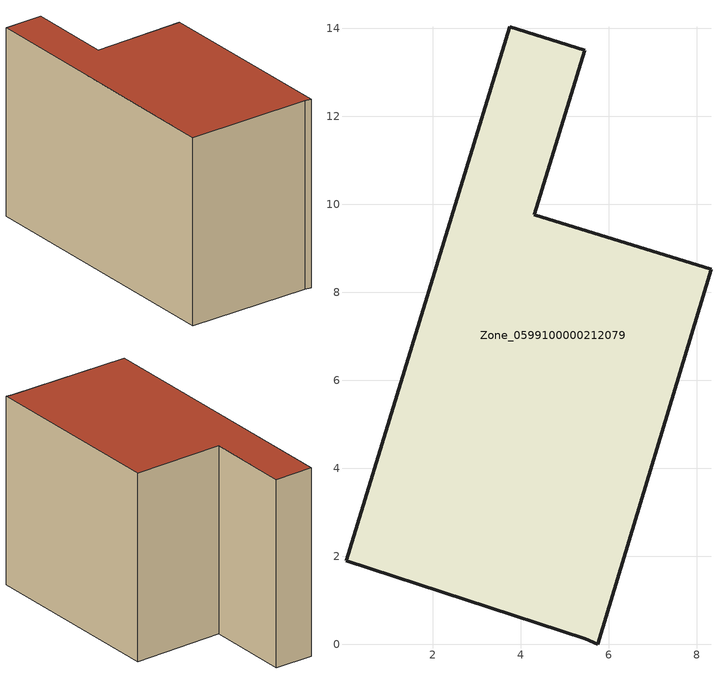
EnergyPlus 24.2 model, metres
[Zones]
Zone_0599100000212079
 floor ground (C_G): 5.75,0 5.47,0.12 0.04,1.9 3.75,14.04 5.46,13.51 4.31,9.76 8.33,8.53 z0
 wall outside (C_F): 5.75,0 8.33,8.53 4.31,9.76 5.46,13.51 3.75,14.04 0.04,1.9 5.47,0.12 5.75,0 z0:8.68
 roof outside (C_R): 5.47,0.12 5.75,0 8.33,8.53 4.31,9.76 5.46,13.51 3.75,14.04 0.04,1.9 z8.68
[BUILDING]
Pand.0599100000212079: North Axis=0; Terrain=City; Loads Convergence Tolerance Value=0.04; Temperature Convergence Tolerance Value=0.4; Solar Distribution=FullExterior; Maximum Number of Warmup Days=25; Minimum Number of Warmup Days=1
[Site:Location]
Rotterdam.The.Hague.AP_ZH_NLD Design_Conditions: Latitude=51.96; Longitude=4.45; Time Zone=1; Elevation=-4.5
[SITE:GROUNDTEMPERATURE:BUILDINGSURFACE]
18, 18, 18, 18, 18, 18, 18, 18, 18, 18, 18, 18
[MATERIAL] Thermal Absorptance=0.9; Solar Absorptance=0.7; Visible Absorptance=0.7
Name | Roughness | Thickness | Conductivity | Density | Specific Heat
G.TI.1975-1991 | MediumSmooth | 0.15 | 0.288461 | 540 | 1210
F.TI.1975-1991 | Rough | 0.3 | 0.230769 | 1920 | 840
R.TI.1975-1991 | MediumRough | 0.2 | 0.153846 | 1500 | 1000
[CONSTRUCTION]
C_G: G.TI.1975-1991
C_F: F.TI.1975-1991
C_R: R.TI.1975-1991
[ZONE]
Zone_0599100000212079: Type=1; Multiplier=1; Ceiling Height=Autocalculate; Volume=Autocalculate; Floor Area=autocalculate; Part of Total Floor Area=Yes
[ZONEINFILTRATION:DESIGNFLOWRATE]
Infil_Zone_0599100000212079: Zone or ZoneList or Space or SpaceList=Zone_0599100000212079; Schedule=AlwaysOn; Design Flow Rate Calculation Method=Flow/Area; Flow Rate per Floor Area=0.003; Constant Term Coefficient=1; Temperature Term Coefficient=0; Velocity Term Coefficient=0; Velocity Squared Term Coefficient=0
[HVACTEMPLATE:ZONE:IDEALLOADSAIRSYSTEM]
Zone_0599100000212079: Maximum Heating Supply Air Temperature=50; Minimum Cooling Supply Air Temperature=13; Maximum Heating Supply Air Humidity Ratio=0.0156; Minimum Cooling Supply Air Humidity Ratio=0.0077; Heating Limit=NoLimit; Cooling Limit=NoLimit; Dehumidification Control Type=ConstantSensibleHeatRatio; Cooling Sensible Heat Ratio=0.7; Dehumidification Setpoint=60; Humidification Control Type=None; Humidification Setpoint=30; Outdoor Air Method=None; Outdoor Air Flow Rate per Person=0.00944; Outdoor Air Flow Rate per Zone Floor Area=0; Outdoor Air Flow Rate per Zone=0; Demand Controlled Ventilation Type=None; Outdoor Air Economizer Type=NoEconomizer; Heat Recovery Type=None; Sensible Heat Recovery Effectiveness=0.7; Latent Heat Recovery Effectiveness=0.65
[ZONECONTROL:THERMOSTAT]
ThermostatControl_Zone_0599100000212079: Zone or ZoneList=Zone_0599100000212079; Control Type Schedule=DualSetpointControlType; Control 1=Thermostat_Zone_0599100000212079; Temperature Difference Between Cutout And Setpoint=0
[THERMOSTATSETPOINT:DUALSETPOINT]
Thermostat_Zone_0599100000212079: Heating Setpoint Temperature Schedule=HeatingSetpoint_Zone_0599100000212079; Cooling Setpoint Temperature Schedule=CoolingSetpoint_Zone_0599100000212079
[SCHEDULE:COMPACT]
HeatingSetpoint_Zone_0599100000212079: Through: 12/31, For: AllDays, Until: 24:00, 21
CoolingSetpoint_Zone_0599100000212079: Through: 12/31, For: AllDays, Until: 24:00, 24
DualSetpointControlType: Through: 12/31, For: AllDays, Until: 24:00, 4
AlwaysOn: Through: 12/31, For: AllDays, Until: 24:00, 1
